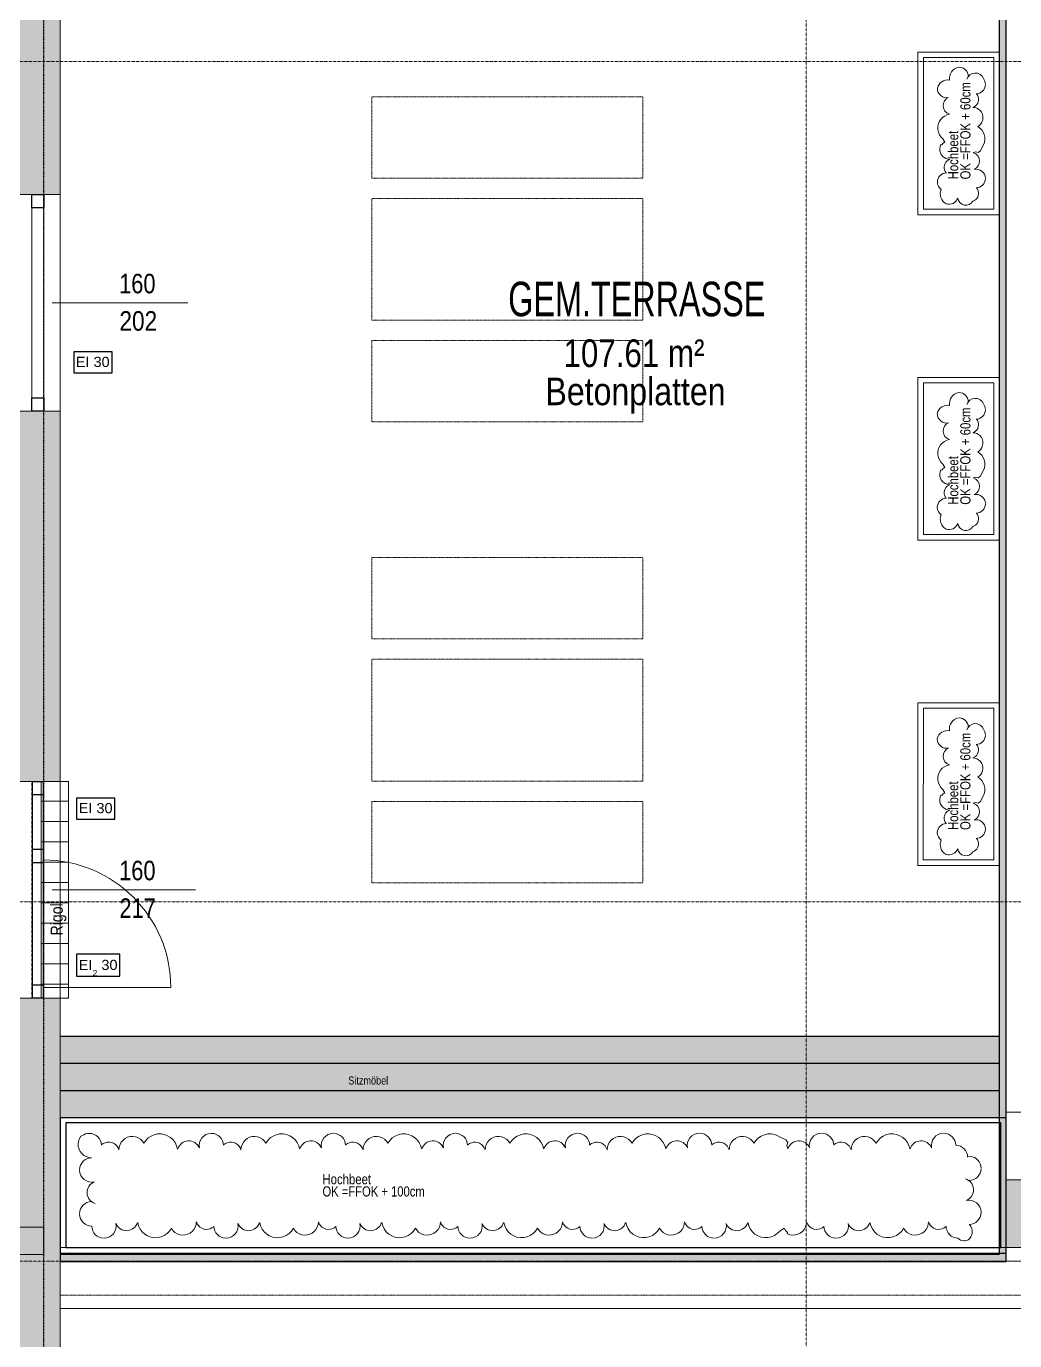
# Model space of a CAD drawing. Header units: millimetres. Extents: x -6934 to 80071, y -6018 to 26687.
# Drawn here: x 14850 to 22139, y 7663 to 17360 of the extents above; entities that cross this region are included whole.
import ezdxf

# ---------------------------------------------------------------- set-up
doc = ezdxf.new("R2010")
doc.units = ezdxf.units.MM
for name, pattern in [('AUSGEZOGEN', [0]), ('PUNKT2_S9', [0.35, 0.15, -0.1, 0, -0.1]), ('STRICHPUNKT2_S5', [0.48, 0.35, -0.13]), ('VERDECKT2_S2', [0.18, 0.1, -0.08])]:
    doc.linetypes.add(name, pattern=pattern)
for name, color, linetype, lineweight in [('Achsen', 30, 'STRICHPUNKT2_S5', 20), ('Allgemein01', 7, 'AUSGEZOGEN', 13), ('Attika', 7, 'AUSGEZOGEN', 13), ('Beschriftung Brandschutz', 7, 'AUSGEZOGEN', 13), ('Beschriftung Entwässerung', 7, 'AUSGEZOGEN', 13), ('Beschriftung Fenster-Tür', 7, 'AUSGEZOGEN', 13), ('Bodenfläche', 7, 'AUSGEZOGEN', 13), ('Dachhaut', 1, 'AUSGEZOGEN', 13), ('Decke', 7, 'AUSGEZOGEN', 25), ('Dämmung', 7, 'AUSGEZOGEN', 13), ('Einbaumöblierung', 7, 'AUSGEZOGEN', 13), ('Entwässerung', 7, 'AUSGEZOGEN', 13), ('Fenster', 7, 'AUSGEZOGEN', 13), ('Gelände_Böschung_Signatur', 250, 'AUSGEZOGEN', 5), ('Geländer_ Handlauf', 7, 'AUSGEZOGEN', 13), ('Möblierung', 7, 'AUSGEZOGEN', 13), ('Raum-Beschriftung', 7, 'AUSGEZOGEN', 13), ('Text 1_50', 7, 'AUSGEZOGEN', 13), ('Wand Beton tragend', 253, 'AUSGEZOGEN', 35), ('Wand Mauerwerk tragend', 7, 'AUSGEZOGEN', 35)]:
    doc.layers.add(name, color=color, linetype=linetype, lineweight=lineweight)
doc.styles.add('ARIAL', font='arial.ttf')

msp = doc.modelspace()

# ---------------------------------------------------------------- hatches: boundary and pattern name
at = {"layer": 'Dachhaut', "linetype": 'AUSGEZOGEN', "lineweight": 13, "transparency": 33554687}
msp.add_hatch(color=253, dxfattribs=at).paths.add_polyline_path([(22075.8, 8850), (22075.8, 8350), (38350.4, 8350), (38350.4, 23850), (22075.8, 23850), (22075.8, 23350), (37850.4, 23350), (37850.4, 8850)])
at = {"layer": 'Gelände_Böschung_Signatur', "linetype": 'AUSGEZOGEN', "lineweight": -3, "transparency": 33554687}
msp.add_hatch(color=43, dxfattribs=at).paths.add_polyline_path([(15100.4, 9910), (15100.4, 9310), (22025.8, 9310), (22025.8, 9910)])
at = {"layer": 'Geländer_ Handlauf', "linetype": 'AUSGEZOGEN', "lineweight": 13, "transparency": 33554687}
for points in [[(22075.8, 8248.6), (22075.8, 18370), (22025.8, 18370), (22025.8, 8248.6)], [(15100.4, 8248.6), (22025.8, 8248.6), (22025.8, 8298.6), (15100.4, 8298.6)]]:
    msp.add_hatch(color=255, dxfattribs=at).paths.add_polyline_path(points)
at = {"layer": 'Wand Beton tragend', "linetype": 'AUSGEZOGEN', "lineweight": 13, "true_color": 0xe92222, "transparency": 33554687}
h = msp.add_hatch(color=22, dxfattribs=at)
h.paths.add_polyline_path([(14660.4, 24200), (14660.4, 16120), (15100.4, 16120), (15100.4, 24200)])
h.paths.add_polyline_path([(14660.4, 3480), (14660.4, 0), (15100.4, 0), (15100.4, 3480)])
h.paths.add_polyline_path([(15100.4, 4580), (15100.4, 10189.7), (14660.4, 10189.7), (14660.4, 8500), (14980.4, 8500), (14980.4, 8300), (14660.4, 8300), (14660.4, 4580)])
h.paths.add_polyline_path([(14660.4, 14520), (14660.4, 11789.7), (15100.4, 11789.7), (15100.4, 14520)])
at = {"layer": 'Wand Beton tragend', "linetype": 'AUSGEZOGEN', "lineweight": 13, "transparency": 33554687}
h = msp.add_hatch(color=94, dxfattribs=at)
h.paths.add_polyline_path([(14980.4, 8500), (13890.4, 8500), (13890.4, 8300), (14980.4, 8300)])
h.paths.add_polyline_path([(12540.4, 8500), (12540.4, 8300), (12840.4, 8300), (12840.4, 8500)])

# ---------------------------------------------------------------- linework, layer by layer
at = {"layer": 'Achsen', "color": 8, "linetype": 'PUNKT2_S9', "lineweight": 13, "transparency": 33554687}
for p, q in [((20600.4, 26378.9), (20600.4, -2518.4)), ((-3882.1, 17100), (48804, 17100)), ((-3882.1, 10900), (48404, 10900)), ((-3882.1, 8250), (48404, 8250))]:
    msp.add_line(p, q, dxfattribs=at)
at = {"layer": 'Allgemein01', "color": 7, "linetype": 'AUSGEZOGEN', "lineweight": 9, "transparency": 33554687}
msp.add_lwpolyline([(15100.4, 23850), (38350.4, 23850), (38350.4, 8350), (15100.4, 8350)], dxfattribs=at)
at = {"layer": 'Allgemein01', "color": 7, "linetype": 'AUSGEZOGEN', "lineweight": 13, "transparency": 33554687}
for points in [[(22075.8, 23350), (37850.4, 23350), (37850.4, 8850), (22075.8, 8850)], [(22075.8, 22850), (37350.4, 22850), (37350.4, 9350), (22075.8, 9350)]]:
    msp.add_lwpolyline(points, dxfattribs=at)
at = {"layer": 'Attika', "color": 7, "linetype": 'AUSGEZOGEN', "lineweight": 13, "transparency": 33554687}
msp.add_line((48100.4, 7900), (15100.4, 7900), dxfattribs=at)
at = {"layer": 'Beschriftung Brandschutz', "color": 8, "linetype": 'AUSGEZOGEN', "lineweight": -3, "transparency": 33554687}
for points in [[(15199.8, 14803.3), (15482.3, 14803.3), (15482.3, 14958.3), (15199.8, 14958.3), (15199.8, 14803.3)], [(15221.4, 11511.6), (15503.9, 11511.6), (15503.9, 11666.6), (15221.4, 11666.6), (15221.4, 11511.6)], [(15221.4, 10353.1), (15539.8, 10353), (15539.8, 10514.3), (15221.4, 10514.3), (15221.4, 10353.1)]]:
    msp.add_lwpolyline(points, dxfattribs=at)
at = {"layer": 'Beschriftung Fenster-Tür', "color": 7, "linetype": 'AUSGEZOGEN', "lineweight": 9, "transparency": 33554687}
for p, q in [((15040.4, 15320), (16040.4, 15320)), ((15040.4, 10989.7), (16098.1, 10989.7))]:
    msp.add_line(p, q, dxfattribs=at)
at = {"layer": 'Decke', "color": 7, "linetype": 'VERDECKT2_S2', "lineweight": -3, "transparency": 33554687}
msp.add_line((14980.4, 120), (14980.4, 24080), dxfattribs=at)
at = {"layer": 'Dämmung', "color": 7, "linetype": 'AUSGEZOGEN', "lineweight": 13, "transparency": 33554687}
for p, q in [((15100.4, 14520), (15100.4, 16120)), ((15100.4, 10189.7), (15100.4, 11789.7))]:
    msp.add_line(p, q, dxfattribs=at)
at = {"layer": 'Einbaumöblierung', "color": 7, "linetype": 'AUSGEZOGEN', "lineweight": -3, "transparency": 33554687}
for p, q in [((15100.4, 9910), (22025.8, 9910)), ((15100.4, 9310), (22075.8, 9310))]:
    msp.add_line(p, q, dxfattribs=at)
at = {"layer": 'Einbaumöblierung', "color": 255, "linetype": 'AUSGEZOGEN', "lineweight": -3, "transparency": 33554687}
for p, q in [((15100.4, 9710), (22025.8, 9710)), ((15100.4, 9510), (22025.8, 9510))]:
    msp.add_line(p, q, dxfattribs=at)
at = {"layer": 'Einbaumöblierung', "color": 250, "linetype": 'AUSGEZOGEN', "lineweight": 5, "transparency": 33554687}
msp.add_line((15100.4, 9310), (22025.8, 9310), dxfattribs=at)
at = {"layer": 'Einbaumöblierung', "color": 65, "linetype": 'AUSGEZOGEN', "lineweight": 5, "transparency": 33554687}
msp.add_line((21810, 9023.9), (21793, 9020), dxfattribs=at)
at = {"layer": 'Einbaumöblierung', "color": 7, "linetype": 'AUSGEZOGEN', "lineweight": -3, "transparency": 33554687}
for points in [[(15100.4, 9310), (15100.4, 8310), (22075.8, 8310), (22075.8, 9310)], [(15140.4, 8350), (22035.8, 8350), (22035.8, 9270), (15140.4, 9270), (15140.4, 8350)]]:
    msp.add_lwpolyline(points, dxfattribs=at)
at = {"layer": 'Einbaumöblierung', "color": 65, "linetype": 'AUSGEZOGEN', "lineweight": 5, "transparency": 33554687}
for points in [[(15260.7, 9175), (15253.1, 9171.1), (15242.7, 9154.2), (15235.8, 9135.6), (15232.8, 9116), (15233.8, 9096.2), (15238.8, 9077), (15247.5, 9059.2), (15259.7, 9043.5), (15274.7, 9030.6), (15292, 9020.9), (15310.9, 9015), (15330.6, 9013)], [(15533.3, 9072.2), (15527.1, 9086.8), (15518.1, 9099.8), (15506.8, 9110.8), (15493.5, 9119.3), (15478.9, 9125), (15463.3, 9127.7), (15447.6, 9127.2), (15432.3, 9123.6), (15417.9, 9117.1), (15405.2, 9107.8)], [(15717.2, 9119.9), (15705.8, 9136.1), (15691.4, 9149.7), (15674.6, 9160.2), (15656, 9167.1), (15636.4, 9170.1), (15616.5, 9169), (15597.3, 9164.1), (15579.5, 9155.3), (15563.8, 9143.2), (15550.9, 9128.2), (15541.3, 9110.8), (15535.4, 9091.9), (15533.4, 9072.2)], [(15965.4, 9077.4), (15958.9, 9102), (15948, 9124.9), (15932.8, 9145.2), (15914.1, 9162.4), (15892.5, 9175.7), (15868.8, 9184.6), (15843.8, 9188.9), (15818.5, 9188.3), (15793.7, 9183), (15770.3, 9173.1), (15749.3, 9158.9), (15731.4, 9140.9), (15717.1, 9119.9)], [(16433.3, 9072.3), (16427.1, 9086.8), (16418.1, 9099.8), (16406.8, 9110.8), (16393.5, 9119.3), (16378.9, 9125), (16363.3, 9127.7), (16347.6, 9127.2), (16332.3, 9123.7), (16317.9, 9117.1), (16305.2, 9107.8)], [(16617.2, 9119.9), (16605.8, 9136.1), (16591.4, 9149.8), (16574.6, 9160.2), (16556, 9167.1), (16536.4, 9170.1), (16516.5, 9169.1), (16497.3, 9164.1), (16479.5, 9155.4), (16463.8, 9143.2), (16450.9, 9128.2), (16441.3, 9110.9), (16435.4, 9092), (16433.4, 9072.3)], [(16865.4, 9077.5), (16858.9, 9102), (16848, 9124.9), (16832.8, 9145.3), (16814.1, 9162.4), (16792.5, 9175.7), (16768.8, 9184.6), (16743.8, 9188.9), (16718.5, 9188.4), (16693.7, 9183), (16670.3, 9173.1), (16649.3, 9158.9), (16631.4, 9141), (16617.1, 9119.9)], [(17333.3, 9072.3), (17327.1, 9086.8), (17318.1, 9099.8), (17306.8, 9110.8), (17293.5, 9119.3), (17278.9, 9125), (17263.3, 9127.7), (17247.6, 9127.3), (17232.3, 9123.7), (17217.9, 9117.1), (17205.2, 9107.8)], [(17517.2, 9119.9), (17505.8, 9136.2), (17491.4, 9149.8), (17474.6, 9160.3), (17456, 9167.1), (17436.4, 9170.1), (17416.5, 9169.1), (17397.3, 9164.1), (17379.5, 9155.4), (17363.8, 9143.2), (17350.9, 9128.2), (17341.3, 9110.9), (17335.4, 9092), (17333.4, 9072.3)], [(17765.4, 9077.5), (17758.9, 9102), (17748, 9124.9), (17732.8, 9145.3), (17714.1, 9162.4), (17692.5, 9175.7), (17668.8, 9184.7), (17643.8, 9188.9), (17618.5, 9188.4), (17593.7, 9183.1), (17570.3, 9173.1), (17549.3, 9158.9), (17531.4, 9141), (17517.1, 9120)], [(18233.3, 9072.3), (18227.1, 9086.8), (18218.1, 9099.9), (18206.8, 9110.8), (18193.5, 9119.4), (18178.9, 9125.1), (18163.3, 9127.7), (18147.6, 9127.3), (18132.3, 9123.7), (18117.9, 9117.1), (18105.2, 9107.9)], [(18417.2, 9119.9), (18405.8, 9136.2), (18391.4, 9149.8), (18374.6, 9160.3), (18356, 9167.1), (18336.4, 9170.1), (18316.5, 9169.1), (18297.3, 9164.1), (18279.5, 9155.4), (18263.8, 9143.3), (18250.9, 9128.2), (18241.3, 9110.9), (18235.4, 9092), (18233.4, 9072.3)], [(18665.4, 9077.5), (18658.9, 9102.1), (18648, 9124.9), (18632.8, 9145.3), (18614.1, 9162.5), (18592.5, 9175.8), (18568.8, 9184.7), (18543.8, 9189), (18518.5, 9188.4), (18493.7, 9183.1), (18470.3, 9173.1), (18449.3, 9158.9), (18431.4, 9141), (18417.1, 9120)], [(19133.3, 9072.3), (19127.1, 9086.9), (19118.1, 9099.9), (19106.8, 9110.9), (19093.5, 9119.4), (19078.9, 9125.1), (19063.3, 9127.8), (19047.6, 9127.3), (19032.3, 9123.7), (19017.9, 9117.2), (19005.2, 9107.9)], [(19317.2, 9120), (19305.8, 9136.2), (19291.4, 9149.8), (19274.6, 9160.3), (19256, 9167.2), (19236.4, 9170.1), (19216.5, 9169.1), (19197.3, 9164.2), (19179.5, 9155.4), (19163.8, 9143.3), (19150.9, 9128.3), (19141.3, 9110.9), (19135.4, 9092.1), (19133.4, 9072.4)], [(19565.4, 9077.5), (19558.9, 9102.1), (19548, 9125), (19532.8, 9145.3), (19514.1, 9162.5), (19492.5, 9175.8), (19468.8, 9184.7), (19443.8, 9189), (19418.5, 9188.5), (19393.7, 9183.1), (19370.3, 9173.2), (19349.3, 9159), (19331.4, 9141), (19317.1, 9120)], [(20033.3, 9072.4), (20027.1, 9086.9), (20018.1, 9099.9), (20006.8, 9110.9), (19993.5, 9119.4), (19978.9, 9125.1), (19963.3, 9127.8), (19947.6, 9127.3), (19932.3, 9123.7), (19917.9, 9117.2), (19905.2, 9107.9)], [(20217.2, 9120), (20205.8, 9136.2), (20191.4, 9149.9), (20174.6, 9160.3), (20156, 9167.2), (20136.4, 9170.2), (20116.5, 9169.2), (20097.3, 9164.2), (20079.5, 9155.5), (20063.8, 9143.3), (20050.9, 9128.3), (20041.3, 9111), (20035.4, 9092.1), (20033.4, 9072.4)], [(20465.4, 9077.6), (20458.9, 9102.1), (20466, 9125), (20450.8, 9145.4), (20414.1, 9162.5), (20392.5, 9175.8), (20368.8, 9184.7), (20343.8, 9189), (20318.5, 9188.5), (20293.7, 9183.1), (20270.3, 9173.2), (20249.3, 9159), (20231.4, 9141.1), (20217.1, 9120.1)], [(20933.3, 9072.4), (20927.1, 9086.9), (20918.1, 9099.9), (20906.8, 9110.9), (20893.5, 9119.4), (20878.9, 9125.1), (20863.3, 9127.8), (20847.6, 9127.4), (20832.3, 9123.8), (20817.9, 9117.2), (20805.2, 9107.9)], [(21117.2, 9120), (21105.8, 9136.3), (21091.4, 9149.9), (21074.6, 9160.4), (21056, 9167.2), (21036.4, 9170.2), (21016.5, 9169.2), (20997.3, 9164.2), (20979.5, 9155.5), (20963.8, 9143.4), (20950.9, 9128.3), (20941.3, 9111), (20935.4, 9092.1), (20933.4, 9072.4)], [(21365.4, 9077.6), (21358.9, 9102.1), (21348, 9125), (21332.8, 9145.4), (21314.1, 9162.5), (21292.5, 9175.8), (21268.8, 9184.8), (21243.8, 9189.1), (21218.5, 9188.5), (21193.7, 9183.2), (21170.3, 9173.2), (21149.3, 9159), (21131.4, 9141.1), (21117.1, 9120.1)], [(15671.9, 8534.6), (15678.4, 8510.1), (15689.4, 8487.2), (15704.5, 8466.8), (15723.2, 8449.7), (15744.8, 8436.4), (15768.6, 8427.5), (15793.5, 8423.2), (15818.9, 8423.7), (15843.7, 8429.1), (15867, 8439), (15888, 8453.2), (15906, 8471.1), (15920.2, 8492.1)], [(15920.2, 8492.2), (15931.5, 8475.9), (15945.9, 8462.3), (15962.8, 8451.9), (15981.4, 8445), (16001, 8442), (16020.8, 8443), (16040, 8448), (16057.8, 8456.7), (16073.5, 8468.9), (16086.4, 8483.9), (16096.1, 8501.2), (16102, 8520.1), (16104, 8539.8)], [(16104.1, 8539.8), (16110.3, 8525.3), (16119.2, 8512.3), (16130.5, 8501.3), (16143.8, 8492.8), (16158.5, 8487.1), (16174, 8484.4), (16189.8, 8484.9), (16205.1, 8488.4), (16219.4, 8495), (16232.2, 8504.3)], [(16571.9, 8534.7), (16578.4, 8510.1), (16589.4, 8487.2), (16604.5, 8466.8), (16623.2, 8449.7), (16644.8, 8436.4), (16668.6, 8427.5), (16693.5, 8423.2), (16718.9, 8423.7), (16743.7, 8429.1), (16767, 8439), (16788, 8453.2), (16806, 8471.2), (16820.2, 8492.2)], [(16820.2, 8492.2), (16831.5, 8476), (16845.9, 8462.3), (16862.8, 8451.9), (16881.4, 8445), (16901, 8442), (16920.8, 8443.1), (16940, 8448), (16957.8, 8456.8), (16973.5, 8468.9), (16986.4, 8483.9), (16996.1, 8501.2), (17002, 8520.1), (17004, 8539.8)], [(17004.1, 8539.9), (17010.3, 8525.3), (17019.2, 8512.3), (17030.5, 8501.3), (17043.8, 8492.8), (17058.5, 8487.1), (17074, 8484.4), (17089.8, 8484.9), (17105.1, 8488.5), (17119.4, 8495), (17132.2, 8504.3)], [(17471.9, 8534.7), (17478.4, 8510.1), (17489.4, 8487.3), (17504.5, 8466.9), (17523.2, 8449.7), (17544.8, 8436.4), (17568.6, 8427.5), (17593.5, 8423.2), (17618.9, 8423.8), (17643.7, 8429.1), (17667, 8439.1), (17688, 8453.3), (17706, 8471.2), (17720.2, 8492.2)], [(17720.2, 8492.2), (17731.5, 8476), (17745.9, 8462.4), (17762.8, 8451.9), (17781.4, 8445.1), (17801, 8442.1), (17820.8, 8443.1), (17840, 8448.1), (17857.8, 8456.8), (17873.5, 8468.9), (17886.4, 8483.9), (17896.1, 8501.3), (17902, 8520.2), (17904, 8539.9)], [(17904.1, 8539.9), (17910.3, 8525.3), (17919.2, 8512.3), (17930.5, 8501.3), (17943.8, 8492.8), (17958.5, 8487.1), (17974, 8484.4), (17989.8, 8484.9), (18005.1, 8488.5), (18019.4, 8495), (18032.2, 8504.3)], [(18371.9, 8534.7), (18378.4, 8510.2), (18389.4, 8487.3), (18404.5, 8466.9), (18423.2, 8449.8), (18444.8, 8436.5), (18468.6, 8427.5), (18493.5, 8423.3), (18518.9, 8423.8), (18543.7, 8429.1), (18567, 8439.1), (18588, 8453.3), (18606, 8471.2), (18620.2, 8492.2)], [(18620.2, 8492.3), (18631.5, 8476), (18645.9, 8462.4), (18662.8, 8451.9), (18681.4, 8445.1), (18701, 8442.1), (18720.8, 8443.1), (18740, 8448.1), (18757.8, 8456.8), (18773.5, 8469), (18786.4, 8484), (18796.1, 8501.3), (18802, 8520.2), (18804, 8539.9)], [(18804.1, 8539.9), (18810.3, 8525.4), (18819.2, 8512.4), (18830.5, 8501.4), (18843.8, 8492.9), (18858.5, 8487.2), (18874, 8484.5), (18889.8, 8484.9), (18905.1, 8488.5), (18919.4, 8495.1), (18932.2, 8504.3)], [(19271.9, 8534.7), (19278.4, 8510.2), (19289.4, 8487.3), (19304.5, 8466.9), (19323.2, 8449.8), (19344.8, 8436.5), (19368.6, 8427.6), (19393.5, 8423.3), (19418.9, 8423.8), (19443.7, 8429.2), (19467, 8439.1), (19488, 8453.3), (19506, 8471.2), (19520.2, 8492.2)], [(19520.2, 8492.3), (19531.5, 8476.1), (19545.9, 8462.4), (19562.8, 8452), (19581.4, 8445.1), (19601, 8442.1), (19620.8, 8443.1), (19640, 8448.1), (19657.8, 8456.8), (19673.5, 8469), (19686.4, 8484), (19696.1, 8501.3), (19702, 8520.2), (19704, 8539.9)], [(19704.1, 8539.9), (19710.3, 8525.4), (19719.2, 8512.4), (19730.5, 8501.4), (19743.8, 8492.9), (19758.5, 8487.2), (19774, 8484.5), (19789.8, 8485), (19805.1, 8488.5), (19819.4, 8495.1), (19832.2, 8504.4)], [(20171.9, 8534.8), (20178.4, 8510.2), (20189.4, 8487.3), (20204.5, 8466.9), (20223.2, 8449.8), (20244.8, 8436.5), (20268.6, 8427.6), (20293.5, 8423.3), (20318.9, 8423.8), (20343.7, 8429.2), (20367, 8439.1), (20388, 8453.3), (20406, 8471.3), (20438.2, 8492.3)], [(20438.2, 8492.3), (20449.5, 8476.1), (20463.9, 8462.4), (20462.8, 8452), (20481.4, 8445.1), (20501, 8442.1), (20520.8, 8443.2), (20540, 8448.1), (20557.8, 8456.9), (20573.5, 8469), (20586.4, 8484), (20596.1, 8501.3), (20602, 8520.3), (20604, 8539.9)], [(20604.1, 8540), (20610.3, 8525.4), (20619.2, 8512.4), (20630.5, 8501.4), (20643.8, 8492.9), (20658.5, 8487.2), (20674, 8484.5), (20689.8, 8485), (20705.1, 8488.6), (20719.4, 8495.1), (20732.2, 8504.4)], [(21071.9, 8534.8), (21078.4, 8510.2), (21089.4, 8487.4), (21104.5, 8467), (21123.2, 8449.8), (21144.8, 8436.5), (21168.6, 8427.6), (21193.5, 8423.3), (21218.9, 8423.9), (21243.7, 8429.2), (21267, 8439.2), (21288, 8453.4), (21306, 8471.3), (21320.2, 8492.3)], [(21320.2, 8492.3), (21331.5, 8476.1), (21345.9, 8462.5), (21362.8, 8452), (21381.4, 8445.2), (21401, 8442.2), (21420.8, 8443.2), (21440, 8448.2), (21457.8, 8456.9), (21473.5, 8469), (21486.4, 8484.1), (21496.1, 8501.4), (21502, 8520.3), (21504, 8540)], [(21504.1, 8540), (21510.3, 8525.5), (21519.2, 8512.4), (21530.5, 8501.5), (21543.8, 8492.9), (21558.5, 8487.2), (21574, 8484.6), (21589.8, 8485), (21605.1, 8488.6), (21619.4, 8495.1), (21632.2, 8504.4)], [(21807.1, 8415.6), (21816.4, 8428.9), (21822.8, 8443.8), (21826, 8459.7), (21825.8, 8475.9), (21822.4, 8491.8), (21815.8, 8506.6), (21806.2, 8519.8)]]:
    msp.add_lwpolyline(points, dxfattribs=at)
for centre, radius, start, end in [((15316.8, 9096.4), 96.6, 89.95166, 125.52408), ((15314.7, 9103), 90, 1.30166, 88.60166), ((16048.2, 9052.8), 84.6, 22.50166, 162.80166), ((16214.7, 9103), 90, 91.30166, 191.30166), ((16214.7, 9103), 90, 1.30166, 88.60166), ((16948.2, 9052.8), 84.6, 22.50166, 162.80166), ((17114.7, 9103.1), 90, 91.30166, 191.30166), ((17114.7, 9103.1), 90, 1.30166, 88.60166), ((17848.2, 9052.9), 84.6, 22.50167, 162.80166), ((18014.7, 9103.1), 90, 91.30166, 191.30166), ((18014.7, 9103.1), 90, 1.30166, 88.60166), ((18748.2, 9052.9), 84.6, 22.50167, 162.80166), ((18914.7, 9103.1), 90, 91.30166, 191.30166), ((18914.7, 9103.1), 90, 1.30166, 88.60167), ((19648.2, 9052.9), 84.6, 22.50166, 162.80166), ((19814.7, 9103.2), 90, 91.30166, 191.30166), ((19814.7, 9103.2), 90, 1.30166, 88.60166), ((20548.2, 9053), 84.6, 22.50166, 162.80166), ((20714.7, 9103.2), 90, 91.30166, 191.30166), ((20714.7, 9103.2), 90, 1.30166, 88.60167), ((21448.2, 9053), 84.6, 22.50166, 162.80166), ((21614.7, 9103.2), 90, 91.30166, 191.30166), ((21614.7, 9103.2), 90, 1.30166, 88.60166), ((21702.4, 9015.3), 90, 1.30166, 88.60166), ((21801.4, 8934.3), 90, 1.30166, 84.52014), ((15332.7, 8923), 90, 91.30166, 178.60166), ((21801.4, 8934.3), 90, 271.30166, 358.60166), ((15332.7, 8923), 90, 181.30166, 281.30166), ((15382.9, 8756.5), 84.6, 112.50166, 252.80167), ((21751.3, 8776.8), 84.6, 292.50166, 72.80167), ((15332.7, 8599), 90, 91.30166, 178.60166), ((21801.5, 8610.3), 90, 1.30166, 101.30166), ((15332.7, 8599), 90, 181.30166, 270.00691), ((15589.2, 8559.2), 84.6, 202.50166, 342.80166), ((16489.2, 8559.3), 84.6, 202.50167, 342.80166), ((17389.2, 8559.3), 84.6, 202.50166, 342.80166), ((18289.2, 8559.3), 84.6, 202.50166, 342.80166), ((19189.2, 8559.4), 84.6, 202.50166, 342.80166), ((20089.2, 8559.4), 84.6, 202.50166, 342.80166), ((20989.2, 8559.4), 84.6, 202.50166, 342.80166), ((21801.5, 8610.3), 90, 271.30166, 358.60166), ((15422.7, 8509), 90, 181.30166, 268.60166), ((15422.7, 8509), 90, 271.30166, 11.30166), ((16322.7, 8509.1), 90, 181.30166, 268.60166), ((16322.7, 8509.1), 90, 271.30166, 11.30166), ((17222.7, 8509.1), 90, 181.30166, 268.60166), ((17222.7, 8509.1), 90, 271.30166, 11.30166), ((18122.7, 8509.1), 90, 181.30166, 268.60166), ((18122.7, 8509.1), 90, 271.30165, 11.30166), ((19022.7, 8509.1), 90, 181.30166, 268.60166), ((19022.7, 8509.1), 90, 271.30166, 11.30166), ((19922.7, 8509.2), 90, 181.30166, 268.60167), ((19922.7, 8509.2), 90, 271.30167, 11.30166), ((20822.7, 8509.2), 90, 181.30166, 268.60166), ((20822.7, 8509.2), 90, 271.30166, 11.30166), ((21722.7, 8509.2), 90, 181.30166, 268.60166), ((21765.7, 8462.8), 62.8, 223.95214, 311.25215)]:
    msp.add_arc(centre, radius, start, end, dxfattribs=at)
at = {"layer": 'Entwässerung', "color": 7, "linetype": 'AUSGEZOGEN', "lineweight": 9, "transparency": 33554687}
for p, q in [((14960.4, 11644.4), (15160.4, 11644.4)), ((14960.4, 11494.4), (15160.4, 11494.4)), ((14960.4, 11344.4), (15160.4, 11344.4)), ((14960.4, 11194.4), (15160.4, 11194.4)), ((14960.4, 11044.4), (15160.4, 11044.4)), ((14960.4, 10894.4), (15160.4, 10894.4)), ((14960.4, 10744.4), (15160.4, 10744.4)), ((14960.4, 10594.4), (15160.4, 10594.4)), ((14960.4, 10444.4), (15160.4, 10444.4)), ((14960.4, 10294.4), (15160.4, 10294.4))]:
    msp.add_line(p, q, dxfattribs=at)
at = {"layer": 'Entwässerung', "color": 8, "linetype": 'AUSGEZOGEN', "lineweight": 9, "transparency": 33554687}
msp.add_lwpolyline([(15160.4, 10189.7), (14960.4, 10189.7), (14960.4, 11789.7), (15160.4, 11789.7), (15160.4, 10189.7)], dxfattribs=at)
at = {"layer": 'Fenster', "color": 7, "linetype": 'AUSGEZOGEN', "lineweight": 5, "transparency": 33554687}
msp.add_line((14975.4, 10269.7), (15915.4, 10269.7), dxfattribs=at)
at = {"layer": 'Fenster', "color": 7, "linetype": 'AUSGEZOGEN', "lineweight": -3, "transparency": 33554687}
for points in [[(14975.4, 11789.7), (14975.4, 11689.7), (14895.4, 11689.7), (14895.4, 11789.7), (14975.4, 11789.7)], [(14975.4, 11289.7), (14975.4, 11189.7), (14895.4, 11189.7), (14895.4, 11289.7), (14975.4, 11289.7)], [(14975.4, 10289.7), (14975.4, 10189.7), (14895.4, 10189.7), (14895.4, 10289.7), (14975.4, 10289.7)]]:
    msp.add_lwpolyline(points, dxfattribs=at)
at = {"layer": 'Fenster', "color": 7, "linetype": 'AUSGEZOGEN', "lineweight": 9, "transparency": 33554687}
for points in [[(14975.4, 11289.7), (14895.4, 11289.7), (14895.4, 11689.7), (14975.4, 11689.7), (14975.4, 11289.7)], [(14895.4, 11189.7), (14975.4, 11189.7), (14975.4, 10289.7), (14895.4, 10289.7), (14895.4, 11189.7)]]:
    msp.add_lwpolyline(points, dxfattribs=at)
at = {"layer": 'Fenster', "color": 7, "linetype": 'AUSGEZOGEN', "lineweight": 5, "transparency": 33554687}
msp.add_arc((14975.4, 10269.7), 940, 0, 90, dxfattribs=at)
at = {"layer": 'Geländer_ Handlauf', "color": 7, "linetype": 'AUSGEZOGEN', "lineweight": -3, "transparency": 33554687}
for p, q in [((22025.8, 18370), (22025.8, 8298.6)), ((22075.8, 8248.6), (22075.8, 18370)), ((22025.8, 8298.6), (15100.4, 8298.6)), ((15100.4, 8298.6), (15100.4, 8248.6)), ((15100.4, 8248.6), (22075.8, 8248.6))]:
    msp.add_line(p, q, dxfattribs=at)
at = {"layer": 'Möblierung', "color": 7, "linetype": 'VERDECKT2_S2', "lineweight": 5, "transparency": 33554687}
for p, q in [((17397.8, 16841), (19397.8, 16841)), ((17397.8, 16241), (17397.8, 16841)), ((19397.8, 16841), (19397.8, 16241)), ((19397.8, 16241), (17397.8, 16241)), ((17397.8, 16091), (19397.8, 16091)), ((17397.8, 15191), (17397.8, 16091)), ((19397.8, 16091), (19397.8, 15191)), ((19397.8, 15191), (17397.8, 15191)), ((19397.8, 15041), (17397.8, 15041)), ((17397.8, 15041), (17397.8, 14441)), ((19397.8, 14441), (19397.8, 15041)), ((17397.8, 14441), (19397.8, 14441)), ((17397.8, 13441), (19397.8, 13441)), ((17397.8, 12841), (17397.8, 13441)), ((19397.8, 13441), (19397.8, 12841)), ((19397.8, 12841), (17397.8, 12841)), ((17397.8, 12691), (19397.8, 12691)), ((17397.8, 11791), (17397.8, 12691)), ((19397.8, 12691), (19397.8, 11791)), ((19397.8, 11791), (17397.8, 11791)), ((19397.8, 11641), (17397.8, 11641)), ((17397.8, 11641), (17397.8, 11041)), ((19397.8, 11041), (19397.8, 11641)), ((17397.8, 11041), (19397.8, 11041))]:
    msp.add_line(p, q, dxfattribs=at)
at = {"layer": 'Möblierung', "color": 7, "linetype": 'AUSGEZOGEN', "lineweight": 13, "transparency": 33554687}
for points in [[(22025.7, 17170.1), (22025.6, 15970.1), (21425.6, 15970.1), (21425.7, 17170.1), (22025.7, 17170.1)], [(21985.7, 17130), (21985.6, 16010.1), (21465.7, 16010.1), (21465.7, 17130.1), (21985.7, 17130)], [(22025.6, 14770.1), (22025.5, 13570.1), (21425.5, 13570.1), (21425.6, 14770.1), (22025.6, 14770.1)], [(21985.6, 14730.1), (21985.5, 13610.1), (21465.6, 13610.1), (21465.6, 14730.1), (21985.6, 14730.1)], [(22025.5, 12370.1), (22025.4, 11170.1), (21425.4, 11170.1), (21425.5, 12370.1), (22025.5, 12370.1)], [(21985.5, 12330.1), (21985.4, 11210.1), (21465.4, 11210.2), (21465.5, 12330.1), (21985.5, 12330.1)]]:
    msp.add_lwpolyline(points, dxfattribs=at)
at = {"layer": 'Möblierung', "color": 65, "linetype": 'AUSGEZOGEN', "lineweight": 5, "transparency": 33554687}
for points in [[(21830.1, 16762.2), (21841.3, 16767), (21851.3, 16773.8), (21859.7, 16782.6), (21866.3, 16792.8), (21870.7, 16804.1), (21872.7, 16816.1), (21872.4, 16828.2), (21869.6, 16840), (21864.6, 16851), (21857.5, 16860.8)], [(21657.8, 16710.9), (21638.9, 16705.9), (21621.2, 16697.5), (21605.5, 16685.8), (21592.3, 16671.4), (21582.1, 16654.8), (21575.2, 16636.5), (21571.9, 16617.3), (21572.4, 16597.8), (21576.5, 16578.7), (21584.1, 16560.7), (21595.1, 16544.5), (21608.9, 16530.7), (21625, 16505.9)], [(21866.7, 16620.6), (21879.2, 16629.3), (21889.7, 16640.4), (21897.8, 16653.4), (21903.1, 16667.7), (21905.4, 16682.8), (21904.6, 16698.1), (21900.8, 16712.9), (21894, 16726.6), (21884.7, 16738.7), (21873.1, 16748.6), (21859.8, 16756), (21845.2, 16760.6), (21830.1, 16762.1)], [(21834, 16429.5), (21852.9, 16434.4), (21870.6, 16429), (21886.3, 16440.7), (21899.5, 16468.9), (21909.7, 16485.6), (21916.6, 16503.8), (21919.9, 16523.1), (21919.5, 16542.6), (21915.3, 16561.7), (21907.7, 16579.7), (21896.7, 16595.8), (21882.9, 16609.7), (21866.8, 16620.6)], [(21625.1, 16505.9), (21612.6, 16497.2), (21602.1, 16486.1), (21594, 16487), (21588.7, 16472.6), (21586.4, 16457.5), (21587.2, 16442.3), (21591, 16427.5), (21597.8, 16413.8), (21607.1, 16401.7), (21618.7, 16391.8), (21632, 16384.4), (21646.6, 16379.8), (21661.7, 16378.2)], [(21661.7, 16378.2), (21650.6, 16373.4), (21640.5, 16366.5), (21632.1, 16357.8), (21625.5, 16347.6), (21621.1, 16336.3), (21619.1, 16324.3), (21619.4, 16312.2), (21622.2, 16300.4), (21627.2, 16289.3), (21634.4, 16279.5)], [(21830, 16069.2), (21841.2, 16074), (21851.2, 16080.8), (21859.7, 16089.6), (21866.3, 16099.8), (21870.7, 16111.1), (21872.7, 16123), (21872.4, 16135.2), (21869.6, 16147), (21864.6, 16158), (21857.4, 16167.8)], [(21830, 14362.2), (21841.1, 14367), (21851.2, 14373.9), (21859.6, 14382.6), (21866.2, 14392.8), (21870.6, 14404.1), (21872.6, 14416.1), (21872.3, 14428.2), (21869.5, 14440), (21864.5, 14451), (21857.3, 14460.8)], [(21866.6, 14220.6), (21879.1, 14229.3), (21889.6, 14240.4), (21897.7, 14253.4), (21903, 14267.7), (21905.3, 14282.8), (21904.5, 14298.1), (21900.7, 14312.9), (21893.9, 14326.6), (21884.6, 14338.7), (21873, 14348.6), (21859.7, 14356), (21845.1, 14360.6), (21830, 14362.1)], [(21657.7, 14310.9), (21638.8, 14305.9), (21621.1, 14297.5), (21605.4, 14285.8), (21592.2, 14271.4), (21582, 14254.8), (21575.1, 14236.5), (21571.8, 14217.3), (21572.3, 14197.8), (21576.4, 14178.7), (21584, 14160.7), (21595, 14144.5), (21608.8, 14130.7), (21624.9, 14105.9)], [(21833.9, 14029.5), (21852.8, 14034.4), (21870.5, 14029), (21886.2, 14040.7), (21899.4, 14068.9), (21909.6, 14085.6), (21916.5, 14103.8), (21919.8, 14123.1), (21919.4, 14142.6), (21915.2, 14161.7), (21907.6, 14179.7), (21896.6, 14195.9), (21882.8, 14209.7), (21866.7, 14220.6)], [(21625, 14105.9), (21612.5, 14097.2), (21602, 14086.1), (21593.9, 14087), (21588.6, 14072.7), (21586.3, 14057.5), (21587.1, 14042.3), (21590.9, 14027.5), (21597.7, 14013.8), (21607, 14001.7), (21618.6, 13991.8), (21631.9, 13984.4), (21646.5, 13979.8), (21661.6, 13978.2)], [(21661.6, 13978.2), (21650.4, 13973.4), (21640.4, 13966.5), (21632, 13957.8), (21625.4, 13947.6), (21621, 13936.3), (21619, 13924.3), (21619.3, 13912.2), (21622.1, 13900.4), (21627.1, 13889.4), (21634.2, 13879.5)], [(21829.9, 13669.2), (21841.1, 13674), (21851.1, 13680.9), (21859.6, 13689.6), (21866.2, 13699.8), (21870.6, 13711.1), (21872.6, 13723), (21872.3, 13735.2), (21869.5, 13747), (21864.5, 13758), (21857.3, 13767.8)], [(21829.8, 11962.2), (21841, 11967), (21851, 11973.9), (21859.5, 11982.6), (21866, 11992.8), (21870.4, 12004.2), (21872.5, 12016.1), (21872.2, 12028.2), (21869.4, 12040), (21864.3, 12051.1), (21857.2, 12060.9)], [(21866.5, 11820.6), (21879, 11829.4), (21889.5, 11840.5), (21897.5, 11853.4), (21902.8, 11867.8), (21905.1, 11882.9), (21904.4, 11898.1), (21900.5, 11912.9), (21893.8, 11926.6), (21884.5, 11938.7), (21872.9, 11948.7), (21859.6, 11956.1), (21845, 11960.6), (21829.8, 11962.2)], [(21657.5, 11911), (21638.6, 11906), (21621, 11897.5), (21605.3, 11885.9), (21592.1, 11871.5), (21581.9, 11854.8), (21575, 11836.6), (21571.7, 11817.3), (21572.1, 11797.8), (21576.2, 11778.7), (21583.9, 11760.8), (21594.8, 11744.6), (21608.6, 11730.7), (21624.8, 11705.9)], [(21833.8, 11629.5), (21852.7, 11634.5), (21870.3, 11629.1), (21886, 11640.7), (21899.2, 11669), (21909.4, 11685.6), (21916.3, 11703.9), (21919.6, 11723.1), (21919.2, 11742.7), (21915.1, 11761.7), (21907.4, 11779.7), (21896.5, 11795.9), (21882.7, 11809.7), (21866.5, 11820.7)], [(21624.8, 11706), (21612.3, 11697.2), (21601.8, 11686.1), (21593.8, 11687), (21588.5, 11672.7), (21586.2, 11657.6), (21587, 11642.3), (21590.8, 11627.6), (21597.5, 11613.8), (21606.9, 11601.8), (21618.4, 11591.8), (21631.8, 11584.4), (21646.3, 11579.8), (21661.5, 11578.3)], [(21661.5, 11578.2), (21650.3, 11573.5), (21640.3, 11566.6), (21631.8, 11557.8), (21625.3, 11547.6), (21620.9, 11536.3), (21618.8, 11524.4), (21619.2, 11512.2), (21621.9, 11500.4), (21627, 11489.4), (21634.1, 11479.6)], [(21829.8, 11269.2), (21841, 11274), (21851, 11280.9), (21859.5, 11289.6), (21866, 11299.8), (21870.4, 11311.1), (21872.5, 11323.1), (21872.1, 11335.2), (21869.4, 11347), (21864.3, 11358.1), (21857.2, 11367.9)]]:
    msp.add_lwpolyline(points, dxfattribs=at)
for centre, radius, start, end in [((21741.2, 16976), 83.7, 100.29154, 188.99679), ((21727.8, 16989.1), 69.3, 1.29732, 88.59731), ((21849, 16950.5), 65.1, 22.49732, 162.79732), ((21848.7, 16932.2), 74.4, 359.94732, 35.51974), ((21644.2, 16886.7), 77.5, 79.4198, 166.71981), ((21638.1, 16902.8), 69.3, 181.29732, 281.29731), ((21853.8, 16930.5), 69.3, 271.29732, 358.59732), ((21676.7, 16774.6), 65.1, 112.49731, 252.79732), ((21815.1, 16365.7), 65.1, 292.49732, 72.79731), ((21853.8, 16237.5), 69.3, 1.29732, 101.29731), ((21638, 16213.1), 69.3, 181.29732, 234.35196), ((21638, 16209.8), 69.3, 91.29732, 178.59732), ((21853.8, 16237.5), 69.3, 271.29732, 358.59732), ((21674.3, 16123.1), 83.7, 156.28624, 240.38149), ((21654.2, 16116.3), 69.3, 252.07572, 339.37572), ((21778.7, 16100.5), 60.2, 188.29423, 328.59423), ((21741.1, 14576), 83.7, 100.29154, 188.99679), ((21727.7, 14589.1), 69.3, 1.29732, 88.59732), ((21644.1, 14486.7), 77.5, 79.4198, 166.71981), ((21848.9, 14550.5), 65.1, 22.49732, 162.79732), ((21848.6, 14532.2), 74.4, 359.94732, 35.51974), ((21638, 14502.8), 69.3, 181.29732, 281.29731), ((21853.7, 14530.5), 69.3, 271.29732, 358.59732), ((21676.6, 14374.6), 65.1, 112.49731, 252.79732), ((21815, 13965.7), 65.1, 292.49732, 72.79732), ((21637.9, 13809.8), 69.3, 91.29731, 178.59732), ((21853.7, 13837.5), 69.3, 1.29732, 101.29731), ((21637.9, 13813.1), 69.3, 181.29732, 234.35196), ((21853.7, 13837.5), 69.3, 271.29732, 358.59732), ((21674.2, 13723.1), 83.7, 156.28624, 240.38149), ((21654.2, 13716.3), 69.3, 252.07572, 339.37571), ((21778.6, 13700.5), 60.2, 188.29423, 328.59424), ((21740.9, 12176.1), 83.7, 100.29154, 188.99679), ((21727.5, 12189.2), 69.3, 1.29732, 88.59731), ((21644, 12086.8), 77.5, 79.4198, 166.71981), ((21848.8, 12150.5), 65.1, 22.49732, 162.79732), ((21853.5, 12130.6), 69.3, 271.29732, 358.59732), ((21848.5, 12132.2), 74.4, 359.94732, 35.51974), ((21637.8, 12102.9), 69.3, 181.29732, 281.29731), ((21676.5, 11974.7), 65.1, 112.49732, 252.79731), ((21814.8, 11565.8), 65.1, 292.49732, 72.79732), ((21637.8, 11409.9), 69.3, 91.29732, 178.59732), ((21853.5, 11437.6), 69.3, 1.29732, 101.29731), ((21637.8, 11413.2), 69.3, 181.29732, 234.35196), ((21674.1, 11323.2), 83.7, 156.28624, 240.38149), ((21853.5, 11437.6), 69.3, 271.29732, 358.59732), ((21654, 11316.3), 69.3, 252.07572, 339.37572), ((21778.4, 11300.6), 60.2, 188.29423, 328.59423)]:
    msp.add_arc(centre, radius, start, end, dxfattribs=at)
at = {"layer": 'Wand Beton tragend', "color": 7, "linetype": 'AUSGEZOGEN', "lineweight": 18, "transparency": 33554687}
for p, q in [((15100.4, 16120), (15100.4, 24200)), ((15100.4, 16120), (14660.4, 16120)), ((14660.4, 14520), (15100.4, 14520)), ((15100.4, 11789.7), (15100.4, 14520)), ((15100.4, 11789.7), (14660.4, 11789.7)), ((14660.4, 10189.7), (15100.4, 10189.7)), ((15100.4, 4580), (15100.4, 10189.7)), ((14980.4, 8500), (13890.4, 8500)), ((14980.4, 8500), (14980.4, 8300)), ((13890.4, 8300), (14980.4, 8300))]:
    msp.add_line(p, q, dxfattribs=at)
at = {"layer": 'Wand Beton tragend', "color": 5, "linetype": 'PUNKT2_S9', "lineweight": 18, "transparency": 33554687}
for p, q in [((14980.4, 16120), (14890.4, 16120)), ((14890.4, 16120), (14890.4, 14520)), ((14980.4, 14520), (14980.4, 16120)), ((14890.4, 14520), (14980.4, 14520))]:
    msp.add_line(p, q, dxfattribs=at)
at = {"layer": 'Wand Beton tragend', "color": 5, "linetype": 'PUNKT2_S9', "lineweight": 13, "transparency": 33554687}
for p, q in [((14980.4, 11789.7), (14890.4, 11789.7)), ((14890.4, 11789.7), (14890.4, 10189.7)), ((14980.4, 10189.7), (14980.4, 11789.7)), ((14890.4, 10189.7), (14980.4, 10189.7))]:
    msp.add_line(p, q, dxfattribs=at)
at = {"layer": 'Wand Beton tragend', "color": 7, "linetype": 'AUSGEZOGEN', "lineweight": -3, "transparency": 33554687}
for points in [[(14890.4, 16020), (14890.4, 16120), (14980.4, 16120), (14980.4, 16020), (14890.4, 16020)], [(14890.4, 14520), (14890.4, 14620), (14980.4, 14620), (14980.4, 14520), (14890.4, 14520)]]:
    msp.add_lwpolyline(points, dxfattribs=at)
at = {"layer": 'Wand Beton tragend', "color": 7, "linetype": 'AUSGEZOGEN', "lineweight": 9, "transparency": 33554687}
msp.add_lwpolyline([(14890.4, 14620), (14890.4, 16020), (14980.4, 16020), (14980.4, 14620), (14890.4, 14620)], dxfattribs=at)
at = {"layer": 'Wand Mauerwerk tragend', "color": 7, "linetype": 'VERDECKT2_S2', "lineweight": 5, "transparency": 33554687}
for p, q in [((38450.4, 8250), (15100.4, 8250)), ((38700.4, 8000), (15101.2, 8000))]:
    msp.add_line(p, q, dxfattribs=at)

# ---------------------------------------------------------------- texts
at = {"layer": 'Beschriftung Brandschutz', "color": 8, "linetype": 'AUSGEZOGEN', "lineweight": -3, "transparency": 33554687, "attachment_point": 7, "rotation": 359.99944, "style": 'ARIAL'}
for s, insert, char_height, width in [('\\W1.02;EI 30', (15215.2, 14845.8), 75, 289.636), ('\\W1.02;EI 30', (15236.8, 11554.1), 75, 289.636), ('\\W1.02; 30', (15374.4, 10396.9), 75, 187.811), ('\\W1.02;EI', (15236.8, 10396.9), 75, 139.822), ('\\W1.01;2', (15338.5, 10353.2), 45, 58.594)]:
    msp.add_mtext(s, dxfattribs=dict(at, insert=insert, char_height=char_height, width=width))
at = {"layer": 'Beschriftung Entwässerung', "color": 7, "linetype": 'AUSGEZOGEN', "lineweight": -3, "transparency": 33554687, "insert": (15146, 10652.6), "char_height": 90, "width": 276.079, "attachment_point": 7, "rotation": 89.99954, "style": 'ARIAL'}
msp.add_mtext('\\W0.83;Rigol', dxfattribs=at)
at = {"layer": 'Beschriftung Fenster-Tür', "color": 7, "linetype": 'AUSGEZOGEN', "lineweight": -3, "transparency": 33554687, "char_height": 144, "attachment_point": 7, "rotation": 359.99999, "style": 'ARIAL'}
for s, insert, width in [('\\W0.80;160', (15534.7, 15388.3), 337.378), ('\\W0.83;202', (15536.7, 15112.6), 339.277), ('\\W0.80;160', (15534.7, 11057.9), 337.378), ('\\W0.80;217', (15536.7, 10782.3), 337.378)]:
    msp.add_mtext(s, dxfattribs=dict(at, insert=insert, width=width))
at = {"layer": 'Bodenfläche', "color": 8, "linetype": 'AUSGEZOGEN', "lineweight": 13, "transparency": 33554687, "insert": (18678.7, 14503.4), "char_height": 204, "width": 1418.209, "attachment_point": 7, "rotation": 359.99999, "style": 'ARIAL'}
msp.add_mtext('\\W0.83;Betonplatten', dxfattribs=at)
at = {"layer": 'Raum-Beschriftung', "color": 8, "linetype": 'AUSGEZOGEN', "lineweight": 13, "transparency": 33554687, "attachment_point": 7, "rotation": 359.99999, "style": 'ARIAL'}
for s, insert, char_height, width in [('\\W0.67;GEM.TERRASSE', (18403.9, 15217.3), 255, 1972.59), ('\\W0.81;107.61 m²', (18811.9, 14843.5), 204, 1151.817)]:
    msp.add_mtext(s, dxfattribs=dict(at, insert=insert, char_height=char_height, width=width))
at = {"layer": 'Text 1_50', "color": 8, "linetype": 'AUSGEZOGEN', "lineweight": -3, "transparency": 33554687, "attachment_point": 7, "style": 'ARIAL'}
for s, insert, char_height, width, rotation in [('\\W0.80;OK =FFOK + 60cm', (21814.1, 16230.6), 75, 747.375, 89.99612), ('\\W0.80;Hochbeet ', (21724.1, 16230.6), 75, 411.992, 89.99612), ('\\W0.80;OK =FFOK + 60cm', (21814, 13830.6), 75, 747.375, 89.99612), ('\\W0.80;Hochbeet ', (21724, 13830.6), 75, 412.005, 89.99612), ('\\W0.80;OK =FFOK + 60cm', (21813.9, 11430.7), 75, 747.388, 89.99612), ('\\W0.80;Hochbeet ', (21723.9, 11430.7), 75, 411.998, 89.99612), ('\\W0.80;Sitzmöbel', (17224.7, 9551.9), 60, 318.366, 0.00048), ('\\W0.80;Hochbeet ', (17034.1, 8815.9), 75, 411.992, 0.00048), ('\\W0.79;OK =FFOK + 100cm', (17034.1, 8725.9), 75, 793.798, 0.00048)]:
    msp.add_mtext(s, dxfattribs=dict(at, insert=insert, char_height=char_height, width=width, rotation=rotation))

doc.saveas('drawing.dxf')
